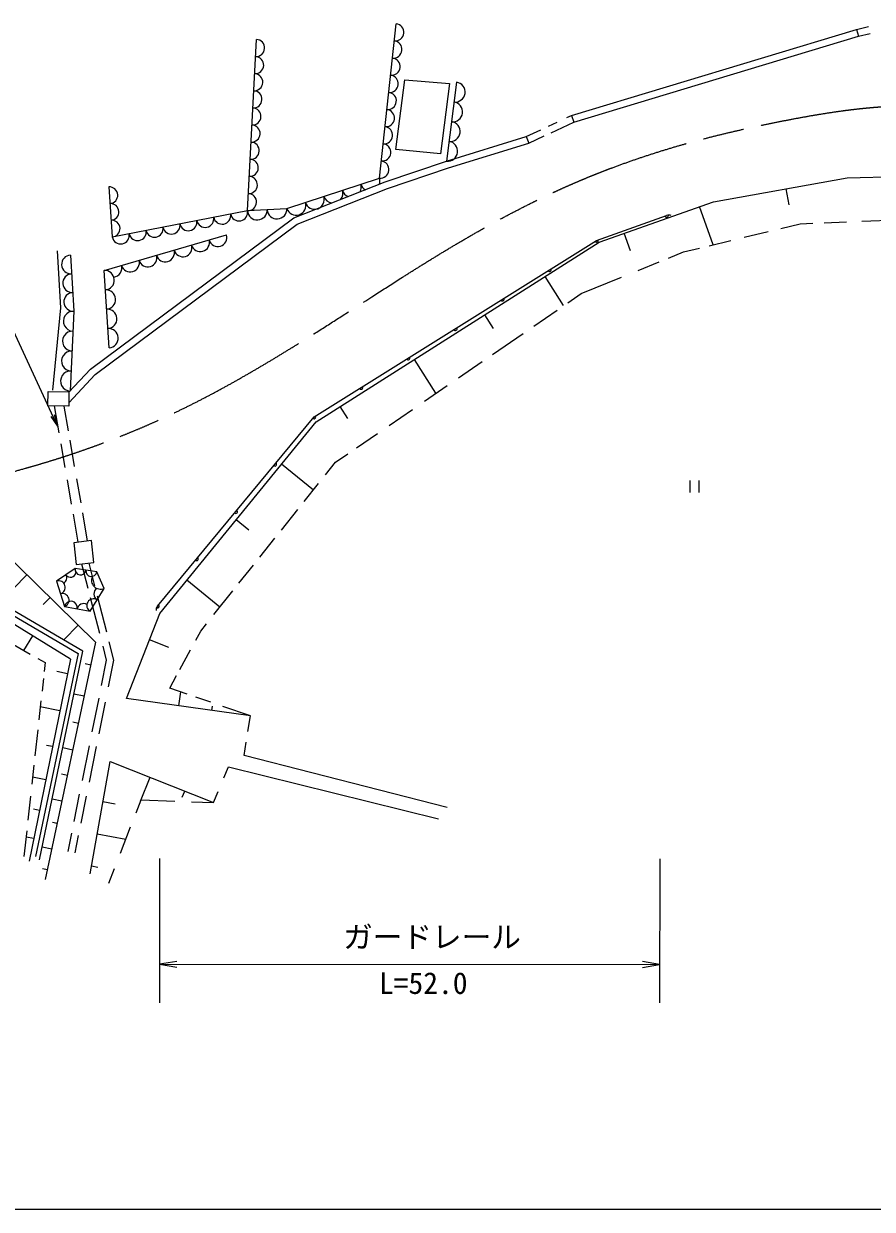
# Model space of a CAD drawing. Units: millimetres, scale not verified. Extents: x 40000 to 680000, y 20000 to 380000.
# Drawn here: x 476340 to 547966, y 205000 to 305073 of the extents above; entities that cross this region are included whole.
import ezdxf
from ezdxf.enums import TextEntityAlignment as Align

# ---------------------------------------------------------------- set-up
doc = ezdxf.new("R2010")
doc.units = ezdxf.units.MM
doc.header["$LTSCALE"] = 1000
doc.linetypes.add('CHAIN', pattern=[18.5, 12, -1.5, 3.5, -1.5])
for name, color, linetype, lineweight in [('M-BGD', 7, 'Continuous', 13), ('M-BMK', 2, 'CHAIN', 13), ('M-STR-STR3', 7, 'Continuous', 13), ('M-TTL-BAND', 7, 'Continuous', 25)]:
    doc.layers.add(name, color=color, linetype=linetype, lineweight=lineweight)
doc.styles.add('ＭＳ ゴシック', font='')
doc.styles.get('ＭＳ ゴシック').set_extended_font_data('MS Gothic')

# ---------------------------------------------------------------- blocks, each defined once
blk = doc.blocks.new('open_arrow')
at = {"color": 0, "linetype": 'Continuous', "lineweight": -2}
blk.add_lwpolyline([(7.5, 1.25), (0, 0), (7.5, -1.25)], dxfattribs=at)

msp = doc.modelspace()

# ---------------------------------------------------------------- linework, layer by layer
at = {"layer": 'M-BGD'}
for p, q in [((506358, 292039), (507779, 305073)), ((522567, 297333), (546642, 304588)), ((546642, 304588), (547659, 304842)), ((546642, 304588), (546801, 304009)), ((546801, 304009), (547793, 304257)), ((495230, 289297), (495986, 303748)), ((522782, 296771), (546801, 304009)), ((507737, 294449), (508499, 300338)), ((508499, 300338), (512276, 300022)), ((512276, 300022), (511515, 294078)), ((512864, 300129), (512023, 293482)), ((522172, 297147), (522567, 297333)), ((522567, 297333), (522782, 296771)), ((520625, 296421), (521380, 296775)), ((520854, 295865), (522782, 296771)), ((512023, 293482), (518763, 295547)), ((518763, 295547), (519983, 296120)), ((518763, 295547), (518979, 294985)), ((518979, 294985), (520281, 295596)), ((511515, 294078), (507737, 294449)), ((512208, 292911), (518979, 294985)), ((506844, 291718), (512023, 293482)), ((507050, 291155), (512208, 292911)), ((545837, 292063), (552065, 292220)), ((483525, 291295), (483813, 287075)), ((498553, 289469), (506358, 292039)), ((499138, 288685), (506844, 291718)), ((534552, 290044), (545837, 292063)), ((499432, 288156), (507050, 291155)), ((540952, 289776), (540708, 291145)), ((483813, 287075), (495230, 289297)), ((495230, 289297), (498553, 289469)), ((524917, 286640), (534552, 290044)), ((534529, 286412), (533391, 289634)), ((481979, 275903), (499138, 288685)), ((524688, 286787), (530607, 288893)), ((541886, 288194), (542949, 288236)), ((543901, 288274), (545797, 288349)), ((547090, 288400), (550090, 288519)), ((482379, 275453), (499432, 288156)), ((483118, 284243), (493466, 287245)), ((527552, 285913), (527032, 287387)), ((537163, 287050), (539166, 287535)), ((540244, 287796), (541886, 288194)), ((500846, 271877), (524688, 286787)), ((501033, 271475), (524917, 286640)), ((534211, 286335), (536038, 286777)), ((479159, 285892), (479446, 281094)), ((480286, 285545), (480573, 280805)), ((530756, 285290), (532024, 285806)), ((532024, 285806), (533386, 286135)), ((483549, 277711), (483118, 284243)), ((528205, 284253), (529966, 284969)), ((521915, 281279), (520351, 283742)), ((523406, 282303), (526795, 283680)), ((522260, 281516), (523406, 282303)), ((479446, 281094), (478779, 274129)), ((480573, 280805), (480253, 274071)), ((515993, 279333), (515250, 280503)), ((519402, 279553), (521356, 280895)), ((515918, 277160), (518487, 278925)), ((511134, 273875), (509318, 276736)), ((513027, 275175), (515033, 276553)), ((480141, 273077), (482379, 275453)), ((480157, 273969), (481979, 275903)), ((510182, 273222), (512079, 274524)), ((478387, 272823), (478408, 274022)), ((478408, 274022), (480158, 273991)), ((480158, 273991), (480136, 272791)), ((480136, 272791), (478387, 272823)), ((479336, 270541), (478940, 272813)), ((480117, 270717), (479755, 272798)), ((503696, 271740), (503051, 272757)), ((507175, 271157), (509159, 272519)), ((487625, 255909), (500846, 271877)), ((487818, 255297), (501033, 271475)), ((504435, 269275), (506204, 270490)), ((479848, 267600), (479496, 269617)), ((480641, 267709), (480254, 269932)), ((502663, 268059), (503701, 268771)), ((500789, 265711), (498111, 267898)), ((501811, 266991), (502663, 268059)), ((480384, 264521), (480027, 266570)), ((481177, 264628), (480822, 266667)), ((500007, 264731), (501221, 266252)), ((532584, 265513), (532585, 266513)), ((533335, 266513), (533334, 265513)), ((480942, 261312), (480533, 263662)), ((481738, 261406), (481324, 263783)), ((498095, 262336), (499484, 264076)), ((495329, 262312), (494261, 263185)), ((473898, 261220), (482398, 252876)), ((482054, 261443), (480564, 261268)), ((480564, 261268), (480782, 259416)), ((482271, 259591), (482054, 261443)), ((496275, 260056), (497550, 261653)), ((480782, 259416), (482271, 259591)), ((481230, 259469), (481751, 257440)), ((481832, 259540), (482323, 257623)), ((494506, 257839), (495724, 259365)), ((474304, 256219), (476605, 258563)), ((480676, 259085), (479122, 258024)), ((482506, 258809), (480676, 259085)), ((483124, 257413), (482506, 258809)), ((470650, 257936), (480949, 251926)), ((480282, 251426), (470844, 257268)), ((481327, 252116), (471359, 257940)), ((479122, 258024), (479773, 255877)), ((481937, 255475), (483124, 257413)), ((492890, 255815), (490102, 258092)), ((492392, 255192), (494005, 257212)), ((477988, 256038), (478571, 256632)), ((481957, 256636), (482727, 253636)), ((482543, 256767), (483322, 253731)), ((479773, 255877), (481937, 255475)), ((485015, 248111), (487818, 255297)), ((479718, 253056), (480943, 254304)), ((491290, 253811), (491774, 254417)), ((476343, 252175), (477099, 253396)), ((490865, 253031), (491290, 253811)), ((475483, 252665), (476887, 251866)), ((482398, 252876), (478165, 232835)), ((483009, 252537), (483314, 251346)), ((483533, 252908), (483930, 251362)), ((488596, 252423), (486948, 253066)), ((489526, 250572), (490418, 252210)), ((480282, 251426), (476804, 234388)), ((480949, 251926), (477345, 234792)), ((477528, 251500), (478149, 251147)), ((477661, 234507), (481327, 252116)), ((483314, 251346), (482881, 249199)), ((483930, 251362), (483472, 249092)), ((478149, 251147), (478065, 250384)), ((479138, 250416), (480038, 250233)), ((481526, 251065), (481995, 250966)), ((478002, 249806), (477886, 248741)), ((488668, 248996), (489245, 250057)), ((480577, 248511), (481438, 248329)), ((490134, 248490), (488668, 248996)), ((489568, 248685), (489402, 247496)), ((492129, 247801), (490873, 248235)), ((477795, 247911), (477622, 246328)), ((477742, 247430), (479397, 247092)), ((482669, 248146), (482097, 245311)), ((483210, 247792), (482675, 245141)), ((495473, 246645), (485015, 248111)), ((492243, 247476), (492191, 247105)), ((495473, 246645), (493139, 247452)), ((495266, 245318), (495473, 246645)), ((477528, 245469), (477289, 243278)), ((480490, 246134), (480953, 246036)), ((478258, 244187), (478782, 244080)), ((494951, 243300), (495127, 244429)), ((479631, 243968), (480479, 243789)), ((481856, 244112), (481267, 241194)), ((482459, 244069), (481853, 241062)), ((512074, 238908), (494951, 243300)), ((477201, 242479), (477027, 240883)), ((481939, 233327), (483626, 242808)), ((483626, 242808), (492373, 239336)), ((493235, 241422), (493613, 242334)), ((493613, 242334), (511355, 237966)), ((477094, 241499), (478209, 241271)), ((479534, 241759), (480028, 241655)), ((486206, 239443), (487009, 241465)), ((489727, 239774), (489937, 240303)), ((492373, 239336), (492755, 240260)), ((476915, 239860), (476695, 237848)), ((478732, 239654), (479568, 239478)), ((481035, 240044), (480567, 237724)), ((481611, 239866), (481152, 237588)), ((484052, 239209), (483018, 239393)), ((485828, 238468), (486252, 239561)), ((486252, 239561), (489109, 239456)), ((490494, 239405), (492373, 239336)), ((477178, 238796), (477683, 238693)), ((478777, 237663), (479167, 237580)), ((484510, 235069), (485363, 237269)), ((476598, 236959), (476360, 234785)), ((476542, 236449), (477198, 236315)), ((480373, 236758), (480058, 235196)), ((480946, 236565), (480646, 235078)), ((484957, 236221), (482531, 236653)), ((477889, 235606), (478713, 235432)), ((477940, 233765), (478343, 233680)), ((482590, 233858), (482050, 233954)), ((483523, 232524), (484006, 233769))]:
    msp.add_line(p, q, dxfattribs=at)
for centre, radius, start, end in [((507700, 304349), 728, 263.77958, 83.77958), ((495948, 303025), 724, 267.0036, 87.0036), ((507542, 302901), 728, 263.77958, 83.77958), ((495873, 301580), 724, 267.0036, 87.0036), ((507384, 301452), 728, 263.77958, 83.77958), ((495797, 300135), 724, 267.0036, 87.0036), ((507226, 300004), 728, 263.77958, 83.77958), ((495721, 298690), 724, 267.0036, 87.0036), ((507068, 298556), 728, 263.77958, 83.77958), ((512759, 299298), 838, 262.79397, 82.79397), ((512548, 297636), 838, 262.79397, 82.79397), ((495646, 297245), 724, 267.0036, 87.0036), ((506910, 297108), 728, 263.77958, 83.77958), ((495570, 295800), 724, 267.0036, 87.0036), ((506753, 295659), 728, 263.77958, 83.77958), ((512338, 295975), 838, 262.79397, 82.79397), ((495494, 294355), 724, 267.0036, 87.0036), ((506595, 294211), 728, 263.77958, 83.77958), ((512128, 294313), 838, 262.79397, 82.79397), ((495419, 292909), 724, 267.0036, 87.0036), ((506437, 292763), 728, 263.77958, 83.77958), ((483573, 290592), 705, 273.89855, 93.89855), ((495343, 291464), 724, 267.0036, 87.0036), ((504017, 291268), 822, 330.7453, 18.22405), ((505577, 291782), 822, 198.22405, 242.10061), ((505577, 291782), 822, 341.29574, 18.22405), ((495267, 290019), 724, 267.0036, 87.0036), ((500895, 290240), 822, 198.22405, 18.22405), ((502456, 290754), 822, 198.22405, 261.45791), ((502456, 290754), 822, 323.52577, 18.22405), ((504017, 291268), 822, 198.22405, 249.76737), ((483669, 289185), 705, 273.89855, 93.89855), ((494516, 289158), 727, 191.01101, 11.01101), ((496061, 289340), 832, 182.96693, 2.96693), ((497722, 289426), 832, 182.96693, 2.96693), ((499334, 289726), 822, 198.22405, 18.22405), ((483765, 287779), 705, 273.89855, 93.89855), ((490235, 288325), 727, 191.01101, 11.01101), ((491662, 288603), 727, 191.01101, 11.01101), ((493089, 288880), 727, 191.01101, 11.01101), ((530607, 288893), 150, 199.58439, 19.58439), ((530775, 288422), 500, 64.58439, 109.58439), ((484526, 287214), 727, 191.01101, 11.01101), ((485953, 287492), 727, 191.01101, 11.01101), ((487380, 287769), 727, 191.01101, 11.01101), ((488808, 288047), 727, 191.01101, 11.01101), ((492727, 287031), 770, 196.17903, 16.17903), ((489770, 286173), 770, 196.17903, 16.17903), ((491248, 286602), 770, 196.17903, 16.17903), ((524688, 286787), 150, 212.0207, 19.58439), ((480334, 284755), 792, 93.46962, 273.46962), ((486814, 285315), 770, 196.17903, 16.17903), ((488292, 285744), 770, 196.17903, 16.17903), ((483172, 283427), 818, 273.77754, 93.77754), ((483857, 284458), 770, 276.60019, 16.17903), ((485335, 284886), 770, 196.17903, 16.17903), ((520714, 284302), 150, 212.0207, 32.0207), ((480430, 283175), 792, 93.46962, 273.46962), ((480525, 281595), 792, 93.46962, 273.46962), ((483280, 281794), 818, 273.77754, 93.77754), ((516741, 281817), 150, 212.0207, 32.0207), ((480533, 279963), 843, 87.27735, 267.27735), ((483387, 280161), 818, 273.77754, 93.77754), ((483495, 278528), 818, 273.77754, 93.77754), ((512767, 279332), 150, 212.0207, 32.0207), ((480453, 278279), 843, 87.27735, 267.27735), ((480373, 276596), 843, 87.27735, 267.27735), ((508793, 276847), 150, 212.0207, 32.0207), ((480293, 274912), 843, 87.27735, 267.27735), ((504820, 274362), 150, 212.0207, 32.0207), ((500846, 271877), 150, 230.37556, 32.0207), ((497541, 267885), 150, 230.37556, 50.37556), ((494235, 263893), 150, 230.37556, 50.37556), ((490930, 259901), 150, 230.37556, 50.37556), ((479510, 258290), 470, 294.23793, 34.30539), ((480288, 258820), 470, 214.30539, 351.78905), ((481134, 259016), 463, 171.41116, 351.41116), ((482049, 258878), 463, 171.41116, 351.41116), ((482815, 258111), 763, 156.08151, 293.87909), ((479284, 257487), 561, 286.86344, 106.86344), ((482827, 256929), 568, 122.66451, 238.51079), ((479610, 256414), 561, 286.86344, 106.86344), ((480314, 255776), 550, 349.4809, 169.4809), ((482233, 255959), 568, 58.51079, 238.51079), ((481396, 255575), 550, 59.77601, 169.4809), ((488010, 255591), 500, 140.37556, 185.37556), ((487625, 255909), 150, 230.37556, 50.37556)]:
    msp.add_arc(centre, radius, start, end, dxfattribs=at)
at = {"layer": 'M-BMK'}
msp.add_open_spline([(471577, 266263), (473217, 266676), (474857, 267089), (476484, 267547), (478612, 268147), (480719, 268825), (482794, 269591), (484937, 270383), (487045, 271268), (489105, 272250), (494629, 274882), (499802, 278209), (504956, 281525), (507699, 283290), (510437, 285051), (513246, 286702), (516190, 288432), (519214, 290040), (522341, 291418), (525330, 292735), (528415, 293842), (531550, 294753), (534393, 295579), (537277, 296244), (540184, 296822), (543116, 297405), (546071, 297899), (549048, 298085), (550974, 298205), (552909, 298196), (554840, 298153), (556029, 298127), (557216, 298088), (558403, 298049)], degree=3, knots=[0, 0, 0, 0, 1, 1, 1, 2, 2, 2, 3, 3, 3, 4, 4, 4, 5, 5, 5, 6, 6, 6, 7, 7, 7, 8, 8, 8, 9, 9, 9, 10, 10, 10, 11, 11, 11, 11], dxfattribs=at)
at = {"layer": 'M-STR-STR3'}
for p, q in [((479199, 271110), (465494, 300685)), ((487811, 234608), (487807, 222434)), ((530021, 234594), (530017, 222420)), ((487808, 225677), (530018, 225663))]:
    msp.add_line(p, q, dxfattribs=at)
at = {"layer": 'M-TTL-BAND'}
msp.add_line((40000, 205000), (579000, 205000), dxfattribs=at)

# ---------------------------------------------------------------- block references
at = {"layer": 'M-STR-STR3'}
for p, xscale, yscale, rotation in [((479199, 271110), 131, 131, 114.9), ((530018, 225663), 193, 193, 180)]:
    msp.add_blockref('open_arrow', p, dxfattribs=dict(at, xscale=xscale, yscale=yscale, rotation=rotation))
at = {"layer": 'M-STR-STR3', "xscale": 193, "yscale": 193}
msp.add_blockref('open_arrow', (487808, 225677), dxfattribs=at)

# ---------------------------------------------------------------- texts
at = {"layer": 'M-STR-STR3', "style": 'ＭＳ ゴシック'}
for s, p in [('ガードレール', (503303, 226520)), ('L=52.0', (506322, 222627))]:
    msp.add_text(s, height=1833, rotation=359.98, dxfattribs=at).set_placement(p, align=Align.BOTTOM_LEFT)

doc.saveas('drawing.dxf')
